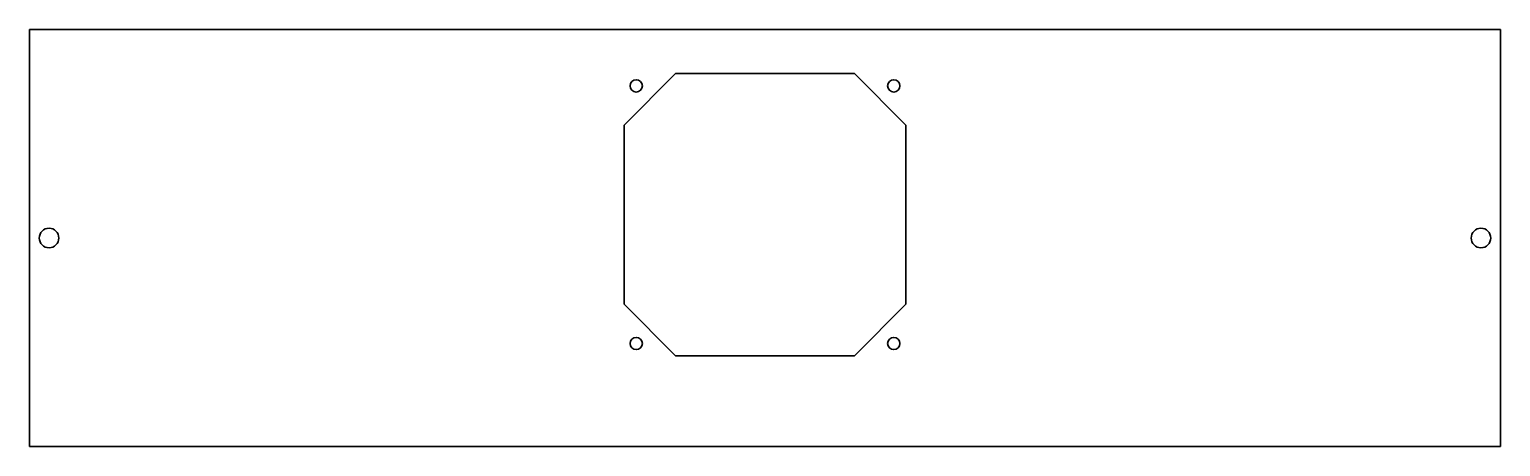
# Model space of a CAD drawing. Header units: inches. Extents: x 0 to 600, y 0 to 170.
import ezdxf

# ---------------------------------------------------------------- set-up
doc = ezdxf.new("R2010")
doc.units = ezdxf.units.IN
doc.header["$MEASUREMENT"] = 0
doc.layers.add('SIMUMAK Visible (ISO)', color=7, linetype='Continuous', lineweight=35)

# ---------------------------------------------------------------- blocks, each defined once
blk = doc.blocks.new('AMB-03-ESTSU01_Sheet_10_AMB-03-ESTSU01~2')
at = {"layer": 'SIMUMAK Visible (ISO)'}
for p, q in [((-300, 85), (-300, -85)), ((300, 85), (-300, 85)), ((300, -85), (300, 85)), ((-57.5, 46), (-36.5, 67)), ((-36.5, 67), (36.5, 67)), ((36.5, 67), (57.5, 46)), ((-57.5, -27), (-57.5, 46)), ((57.5, 46), (57.5, -27)), ((-36.5, -48), (-57.5, -27)), ((57.5, -27), (36.5, -48)), ((36.5, -48), (-36.5, -48)), ((-300, -85), (300, -85))]:
    blk.add_line(p, q, dxfattribs=at)
for centre, radius in [((-52.5, 62), 2.5), ((52.5, 62), 2.5), ((-292, 0), 4), ((292, 0), 4), ((-52.5, -43), 2.5), ((52.5, -43), 2.5)]:
    blk.add_circle(centre, radius, dxfattribs=at)

msp = doc.modelspace()

# ---------------------------------------------------------------- block references
msp.add_blockref('AMB-03-ESTSU01_Sheet_10_AMB-03-ESTSU01~2', (300, 85))

doc.saveas('drawing.dxf')
